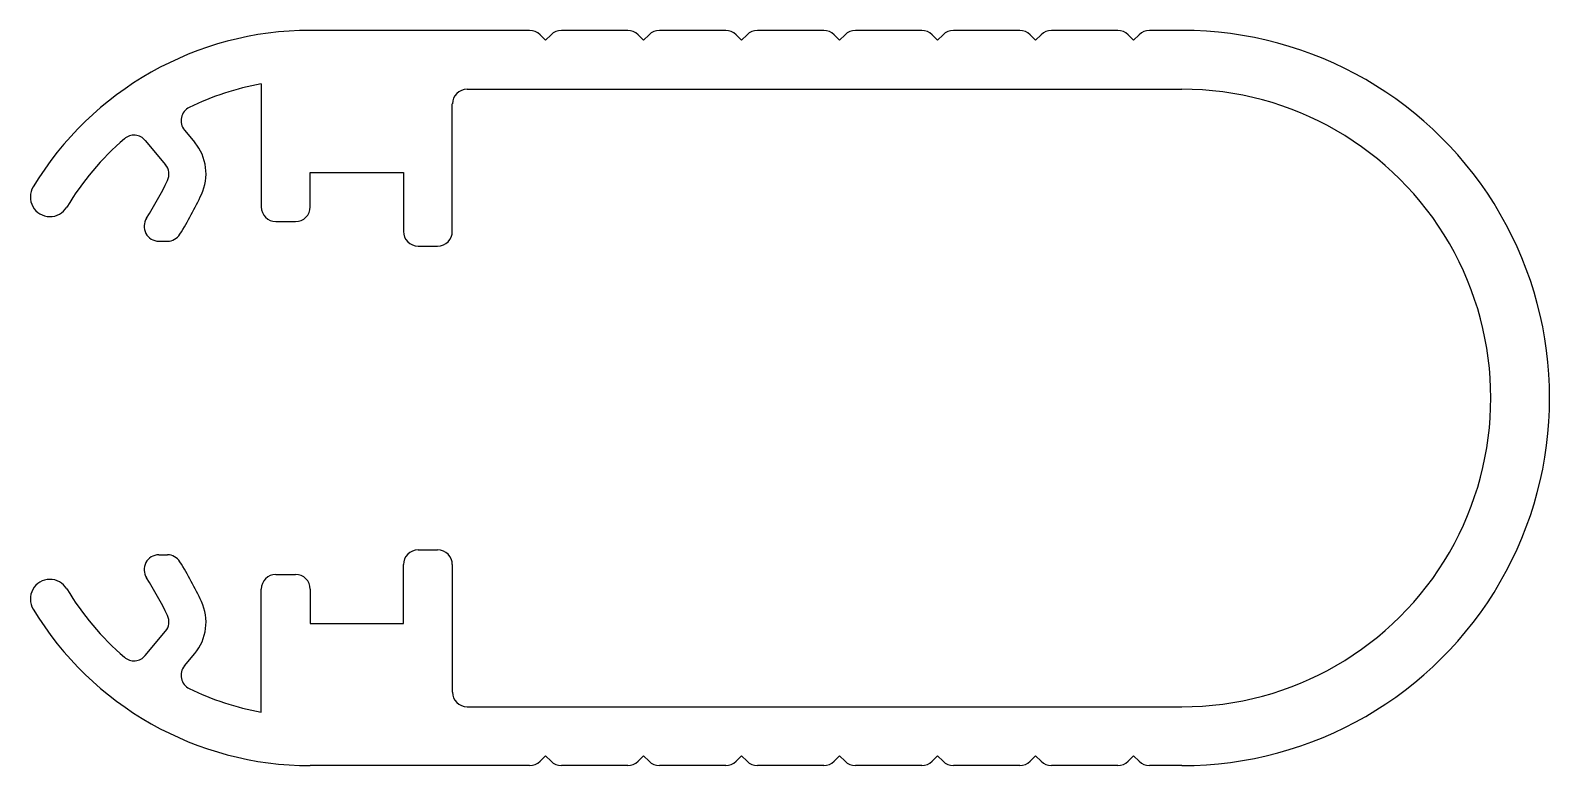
# Model space of a CAD drawing. Extents: x 2443.7 to 2474.7, y 973.3 to 988.3.
import ezdxf

# ---------------------------------------------------------------- set-up
doc = ezdxf.new("R2010")
doc.units = 0
doc.layers.get('0').update_dxf_attribs({"linetype": 'CONTINUOUS'})

msp = doc.modelspace()

# ---------------------------------------------------------------- linework, layer by layer
for p, q in [((2452.29, 988.339), (2449.433, 988.339)), ((2453.911, 988.339), (2452.29, 988.339)), ((2455.911, 988.339), (2454.559, 988.339)), ((2457.911, 988.339), (2456.559, 988.339)), ((2459.911, 988.339), (2458.559, 988.339)), ((2461.911, 988.339), (2460.559, 988.339)), ((2463.911, 988.339), (2462.559, 988.339)), ((2465.911, 988.339), (2464.559, 988.339)), ((2467.219, 988.339), (2466.559, 988.339)), ((2454.235, 988.139), (2454.123, 988.251)), ((2454.347, 988.251), (2454.235, 988.139)), ((2456.235, 988.139), (2456.123, 988.251)), ((2456.347, 988.251), (2456.235, 988.139)), ((2458.235, 988.139), (2458.123, 988.251)), ((2458.347, 988.251), (2458.235, 988.139)), ((2460.235, 988.139), (2460.123, 988.251)), ((2460.347, 988.251), (2460.235, 988.139)), ((2462.235, 988.139), (2462.123, 988.251)), ((2462.347, 988.251), (2462.235, 988.139)), ((2464.235, 988.139), (2464.123, 988.251)), ((2464.347, 988.251), (2464.235, 988.139)), ((2466.235, 988.139), (2466.123, 988.251)), ((2466.347, 988.251), (2466.235, 988.139)), ((2448.434, 987.249), (2448.434, 984.739)), ((2452.634, 987.139), (2467.219, 987.139)), ((2452.333, 984.239), (2452.333, 986.839)), ((2446.867, 986.305), (2447.076, 986.054)), ((2446.068, 986.092), (2446.479, 985.598)), ((2449.433, 984.739), (2449.433, 985.439)), ((2449.433, 985.439), (2451.334, 985.439)), ((2451.334, 985.439), (2451.334, 984.239)), ((2448.734, 984.439), (2449.134, 984.439)), ((2446.344, 984.039), (2446.521, 984.039)), ((2451.634, 983.939), (2452.033, 983.939)), ((2446.344, 977.639), (2446.521, 977.639)), ((2451.334, 976.239), (2451.334, 977.439)), ((2451.634, 977.739), (2452.033, 977.739)), ((2452.333, 977.439), (2452.333, 974.839)), ((2448.734, 977.239), (2449.134, 977.239)), ((2448.434, 974.429), (2448.434, 976.939)), ((2449.433, 976.939), (2449.433, 976.239)), ((2449.433, 976.239), (2451.334, 976.239)), ((2446.068, 975.585), (2446.479, 976.079)), ((2446.867, 975.373), (2447.076, 975.624)), ((2452.634, 974.539), (2467.219, 974.539)), ((2454.235, 973.539), (2454.123, 973.427)), ((2454.347, 973.427), (2454.235, 973.539)), ((2456.235, 973.539), (2456.123, 973.427)), ((2456.347, 973.427), (2456.235, 973.539)), ((2458.235, 973.539), (2458.123, 973.427)), ((2458.347, 973.427), (2458.235, 973.539)), ((2460.235, 973.539), (2460.123, 973.427)), ((2460.347, 973.427), (2460.235, 973.539)), ((2462.235, 973.539), (2462.123, 973.427)), ((2462.347, 973.427), (2462.235, 973.539)), ((2464.235, 973.539), (2464.123, 973.427)), ((2464.347, 973.427), (2464.235, 973.539)), ((2466.235, 973.539), (2466.123, 973.427)), ((2466.347, 973.427), (2466.235, 973.539)), ((2452.29, 973.339), (2449.433, 973.339)), ((2453.731, 973.339), (2452.29, 973.339)), ((2453.911, 973.339), (2453.731, 973.339)), ((2455.911, 973.339), (2454.559, 973.339)), ((2457.911, 973.339), (2456.559, 973.339)), ((2459.911, 973.339), (2458.559, 973.339)), ((2461.911, 973.339), (2460.559, 973.339)), ((2463.911, 973.339), (2462.559, 973.339)), ((2465.911, 973.339), (2464.559, 973.339)), ((2467.219, 973.339), (2466.559, 973.339))]:
    msp.add_line(p, q)
for centre, radius, start, end in [((2449.433, 981.739), 6.6, 90, 148.9271), ((2453.911, 988.039), 0.3, 45, 90), ((2454.559, 988.039), 0.3, 90, 135), ((2455.911, 988.039), 0.3, 45, 90), ((2456.559, 988.039), 0.3, 90, 135), ((2457.911, 988.039), 0.3, 45, 90), ((2458.559, 988.039), 0.3, 90, 135), ((2459.911, 988.039), 0.3, 45, 90), ((2460.559, 988.039), 0.3, 90, 135), ((2461.911, 988.039), 0.3, 45, 90), ((2462.559, 988.039), 0.3, 90, 135), ((2463.911, 988.039), 0.3, 45, 90), ((2464.559, 988.039), 0.3, 90, 135), ((2465.911, 988.039), 0.3, 45, 90), ((2466.559, 988.039), 0.3, 90, 135), ((2467.223, 980.839), 7.5, 269.9667, 90.0333), ((2449.433, 981.739), 5.6, 100.2866, 116.1466), ((2452.634, 986.839), 0.3, 90, 180), ((2467.223, 980.839), 6.3, 269.9667, 90.0333), ((2447.098, 986.497), 0.3, 116.1466, 219.7859), ((2449.433, 981.739), 5.8, 130.8298, 148.9272), ((2445.838, 985.901), 0.3, 39.7859, 130.8298), ((2446.308, 985.414), 1, 335.0031, 39.7859), ((2446.249, 985.406), 0.3, 334.7331, 39.7859), ((2440.168, 988.277), 7.024, 327.5448, 334.7331), ((2444.123, 984.939), 0.4, 148.9271, 328.9274), ((2440.168, 988.277), 7.774, 328.2078, 335.0031), ((2448.734, 984.739), 0.3, 180, 270), ((2449.134, 984.739), 0.3, 270, 0), ((2446.344, 984.339), 0.3, 145.8874, 270), ((2446.521, 984.339), 0.3, 270, 328.2078), ((2451.634, 984.239), 0.3, 180, 270), ((2452.033, 984.239), 0.3, 270, 0), ((2446.344, 977.339), 0.3, 90, 214.1126), ((2446.521, 977.339), 0.3, 31.7922, 90), ((2440.168, 973.401), 7.774, 24.9969, 31.7922), ((2451.634, 977.439), 0.3, 90, 180), ((2452.033, 977.439), 0.3, 360, 90), ((2444.123, 976.739), 0.4, 31.0726, 211.0729), ((2440.168, 973.401), 7.024, 25.2669, 32.4552), ((2448.734, 976.939), 0.3, 90, 180), ((2449.134, 976.939), 0.3, 360, 90), ((2449.433, 979.939), 5.8, 211.0728, 229.1702), ((2449.433, 979.939), 6.6, 211.0729, 270), ((2446.308, 976.264), 1, 320.2141, 24.9969), ((2446.249, 976.271), 0.3, 320.2141, 25.2669), ((2445.838, 975.777), 0.3, 229.1702, 320.2141), ((2447.098, 975.181), 0.3, 140.2141, 243.8534), ((2449.433, 979.939), 5.6, 243.8534, 259.7134), ((2452.634, 974.839), 0.3, 180, 270), ((2453.911, 973.639), 0.3, 270, 315), ((2454.559, 973.639), 0.3, 225, 270), ((2455.911, 973.639), 0.3, 270, 315), ((2456.559, 973.639), 0.3, 225, 270), ((2457.911, 973.639), 0.3, 270, 315), ((2458.559, 973.639), 0.3, 225, 270), ((2459.911, 973.639), 0.3, 270, 315), ((2460.559, 973.639), 0.3, 225, 270), ((2461.911, 973.639), 0.3, 270, 315), ((2462.559, 973.639), 0.3, 225, 270), ((2463.911, 973.639), 0.3, 270, 315), ((2464.559, 973.639), 0.3, 225, 270), ((2465.911, 973.639), 0.3, 270, 315), ((2466.559, 973.639), 0.3, 225, 270)]:
    msp.add_arc(centre, radius, start, end)

doc.saveas('drawing.dxf')
